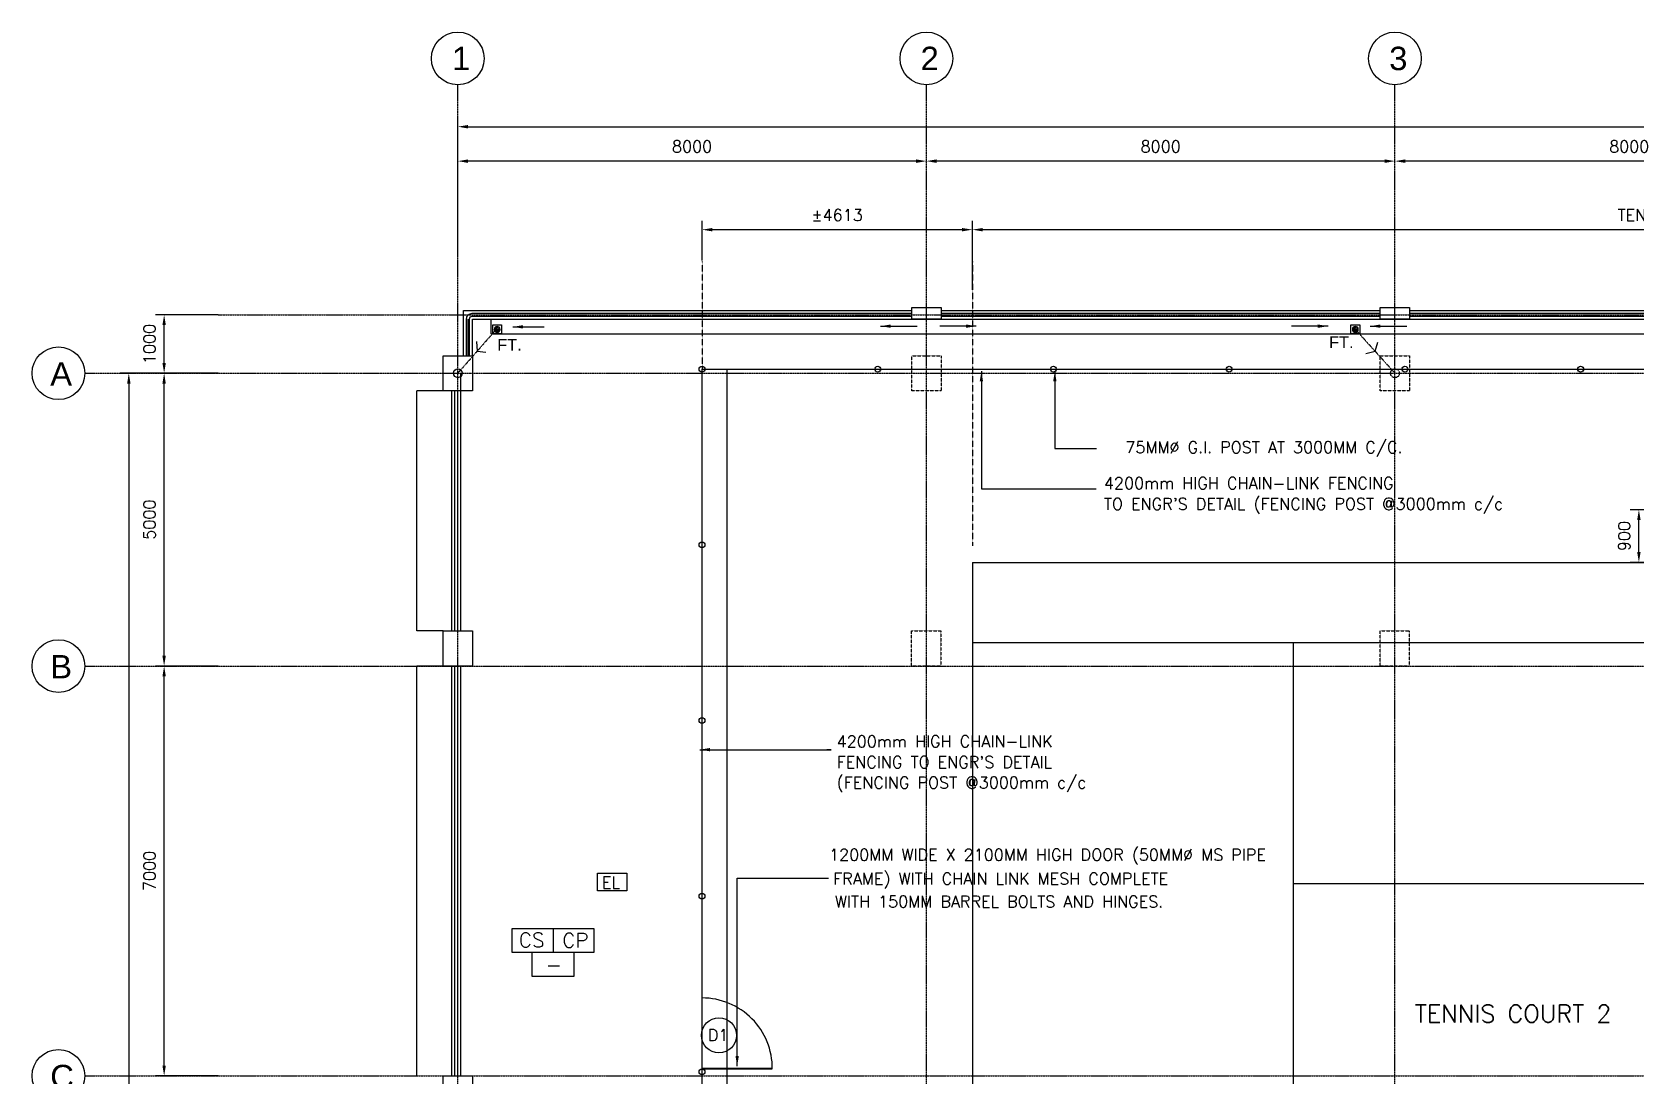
# Model space of a CAD drawing. Header units: millimetres. Extents: x -312260 to 194620, y -310600 to 21683.
# Drawn here: x 40052 to 67433, y 3381 to 21208 of the extents above; entities that cross this region are included whole.
import ezdxf
from ezdxf.enums import TextEntityAlignment as Align

# ---------------------------------------------------------------- set-up
doc = ezdxf.new("R2010")
doc.units = ezdxf.units.MM
doc.header["$LTSCALE"] = 5
doc.header["$MEASUREMENT"] = 0
doc.header["$PDMODE"] = 3
for name, pattern in [('CENTER', [2, 1.25, -0.25, 0.25, -0.25]), ('DASHDOT2', [0.5, 0.25, -0.125, 0, -0.125]), ('DASHEDX2', [1.5, 1, -0.5]), ('HIDDEN', [0.375, 0.25, -0.125]), ('HIDDEN2', [0.1875, 0.125, -0.0625])]:
    doc.linetypes.add(name, pattern=pattern)
for name, color, linetype in [('beam_p', 1, 'Continuous'), ('col', 7, 'Continuous'), ('DIM', 7, 'Continuous'), ('DR', 1, 'Continuous'), ('DRAIN', 5, 'Continuous'), ('DW-T', 7, 'Continuous'), ('EL & K', 10, 'Continuous'), ('extension', 7, 'Continuous'), ('FE', 1, 'Fencing'), ('FIX', 5, 'Continuous'), ('GRID', 9, 'CENTER'), ('L', 1, 'Continuous'), ('LEG-T', 7, 'Continuous'), ('LINE', 7, 'Continuous'), ('parap', 7, 'Continuous'), ('RAIL', 1, 'Continuous'), ('RWDP', 1, 'Continuous'), ('SPEC', 7, 'Continuous'), ('TEXT', 7, 'Continuous'), ('wall', 2, 'Continuous')]:
    doc.layers.add(name, color=color, linetype=linetype)
doc.styles.add('E', font='ROMANS.SHX', dxfattribs={"width": 0.9})
doc.styles.add('HELV', font='HELV.shx')
doc.styles.add('HELVL', font='HELVL.shx')
doc.styles.add('ROMS', font='romans.shx', dxfattribs={"width": 0.8, "height": 230})
doc.styles.add('S100', font='ROMANS.shx', dxfattribs={"height": 200})
doc.linetypes.add('Fencing', pattern='A,3,-1.5,["/",Standard,S=1.8,R=0,X=-0.8,Y=-0.8],-1.5', length=6)
doc.dimstyles.new('S100', dxfattribs={"dimscale": 0, "dimtxt": 150, "dimasz": 175, "dimexe": 150, "dimexo": 150, "dimgap": 150, "dimtad": 1, "dimdec": 0, "dimzin": 0, "dimdsep": 46, "dimtxsty": 'S100', "dimcen": 0, "dimdle": 100, "dimclrd": 5, "dimclre": 5, "dimclrt": 1, "dimaunit": 1, "dimadec": 0, "dimazin": 0, "dimtfac": 1, "dimtdec": 0, "dimtofl": 0, "dimtmove": 1, "dimatfit": 3, "dimfxl": 1, "dimtolj": 1, "dimtzin": 0, "dimarcsym": 0})

# ---------------------------------------------------------------- blocks, each defined once
blk = doc.blocks.new('FT')
at = {"layer": 'FIX', "color": 6, "linetype": 'Continuous'}
for p, q in [((-102897, 3492), (-102966, 3561)), ((-102883, 3505), (-102953, 3575)), ((-102875, 3524), (-102934, 3583)), ((-102878, 3553), (-102905, 3580)), ((-102916, 3485), (-102974, 3542)), ((-102947, 3489), (-102969, 3511))]:
    blk.add_line(p, q, dxfattribs=at)
blk.add_lwpolyline([(-102849, 3609), (-102999, 3609), (-102999, 3459), (-102849, 3459)], close=True, dxfattribs=at)
blk.add_circle((-102924, 3534), 50, dxfattribs=at)
blk = doc.blocks.new('*D40')
at = {"layer": 'DEFPOINTS', "color": 0}
for p in [(63319, 19004), (63319, 19004), (71319, 19004)]:
    blk.add_point(p, dxfattribs=at)
at = {"layer": 'DIM', "color": 5, "lineweight": -2}
blk.add_line((71144, 19004), (63494, 19004), dxfattribs=at)
at = {"layer": 'DIM', "color": 5}
for points in [[(63494, 19033), (63494, 18974), (63319, 19004)], [(71144, 19033), (71144, 18974), (71319, 19004)]]:
    blk.add_solid(points, dxfattribs=at)
at = {"layer": 'DIM', "color": 1, "insert": (67319, 19254), "char_height": 200, "attachment_point": 5, "style": 'S100'}
blk.add_mtext('\\A1;8000', dxfattribs=at)
blk = doc.blocks.new('*D41')
at = {"layer": 'DEFPOINTS', "color": 0}
for p in [(55319, 19004), (55319, 19004), (63319, 19004)]:
    blk.add_point(p, dxfattribs=at)
at = {"layer": 'DIM', "color": 5, "lineweight": -2}
blk.add_line((63144, 19004), (55494, 19004), dxfattribs=at)
at = {"layer": 'DIM', "color": 5}
for points in [[(55494, 19033), (55494, 18974), (55319, 19004)], [(63144, 19033), (63144, 18974), (63319, 19004)]]:
    blk.add_solid(points, dxfattribs=at)
at = {"layer": 'DIM', "color": 1, "insert": (59319, 19254), "char_height": 200, "attachment_point": 5, "style": 'S100'}
blk.add_mtext('\\A1;8000', dxfattribs=at)
blk = doc.blocks.new('*D42')
at = {"layer": 'DEFPOINTS', "color": 0}
for p in [(47319, 19004), (47319, 19004), (55319, 19004)]:
    blk.add_point(p, dxfattribs=at)
at = {"layer": 'DIM', "color": 5, "lineweight": -2}
blk.add_line((55144, 19004), (47494, 19004), dxfattribs=at)
at = {"layer": 'DIM', "color": 5}
for points in [[(47494, 19033), (47494, 18974), (47319, 19004)], [(55144, 19033), (55144, 18974), (55319, 19004)]]:
    blk.add_solid(points, dxfattribs=at)
at = {"layer": 'DIM', "color": 1, "insert": (51319, 19254), "char_height": 200, "attachment_point": 5, "style": 'S100'}
blk.add_mtext('\\A1;8000', dxfattribs=at)
blk = doc.blocks.new('*D43')
at = {"layer": 'DEFPOINTS', "color": 0}
for p in [(103319, 19592), (47319, 17225), (103319, 17225)]:
    blk.add_point(p, dxfattribs=at)
at = {"layer": 'DIM', "color": 5, "lineweight": -2}
for p, q in [((47319, 17375), (47319, 19742)), ((103319, 17375), (103319, 19742)), ((47494, 19592), (103144, 19592))]:
    blk.add_line(p, q, dxfattribs=at)
at = {"layer": 'DIM', "color": 5}
for points in [[(47494, 19621), (47494, 19562), (47319, 19592)], [(103144, 19621), (103144, 19562), (103319, 19592)]]:
    blk.add_solid(points, dxfattribs=at)
at = {"layer": 'DIM', "color": 1, "insert": (75319, 19842), "char_height": 200, "attachment_point": 5, "style": 'S100'}
blk.add_mtext('\\A1;56000', dxfattribs=at)
blk = doc.blocks.new('*D47')
at = {"layer": 'DEFPOINTS', "color": 0}
for p in [(42306, 10381), (43381, 10381), (43381, 3381)]:
    blk.add_point(p, dxfattribs=at)
at = {"layer": 'DIM', "color": 5, "lineweight": -2}
for p, q in [((43231, 10381), (42156, 10381)), ((42306, 3556), (42306, 10206)), ((43231, 3381), (42156, 3381))]:
    blk.add_line(p, q, dxfattribs=at)
at = {"layer": 'DIM', "color": 5}
for points in [[(42277, 10206), (42335, 10206), (42306, 10381)], [(42277, 3556), (42335, 3556), (42306, 3381)]]:
    blk.add_solid(points, dxfattribs=at)
at = {"layer": 'DIM', "color": 1, "insert": (42056, 6881), "char_height": 200, "attachment_point": 5, "rotation": 90, "style": 'S100'}
blk.add_mtext('\\A1;7000', dxfattribs=at)
blk = doc.blocks.new('*D48')
at = {"layer": 'DEFPOINTS', "color": 0}
for p in [(42306, 15381), (43381, 15381), (43381, 10381)]:
    blk.add_point(p, dxfattribs=at)
at = {"layer": 'DIM', "color": 5, "lineweight": -2}
for p, q in [((43231, 15381), (42156, 15381)), ((42306, 10556), (42306, 15206)), ((43231, 10381), (42156, 10381))]:
    blk.add_line(p, q, dxfattribs=at)
at = {"layer": 'DIM', "color": 5}
for points in [[(42277, 15206), (42335, 15206), (42306, 15381)], [(42277, 10556), (42335, 10556), (42306, 10381)]]:
    blk.add_solid(points, dxfattribs=at)
at = {"layer": 'DIM', "color": 1, "insert": (42056, 12881), "char_height": 200, "attachment_point": 5, "rotation": 90, "style": 'S100'}
blk.add_mtext('\\A1;5000', dxfattribs=at)
blk = doc.blocks.new('*D49')
at = {"layer": 'DEFPOINTS', "color": 0}
for p in [(43381, 15381), (41703, -19219), (43381, -19219)]:
    blk.add_point(p, dxfattribs=at)
at = {"layer": 'DIM', "color": 5, "lineweight": -2}
for p, q in [((43231, 15381), (41553, 15381)), ((41703, 15206), (41703, -19044)), ((43231, -19219), (41553, -19219))]:
    blk.add_line(p, q, dxfattribs=at)
at = {"layer": 'DIM', "color": 5}
for points in [[(41674, 15206), (41732, 15206), (41703, 15381)], [(41674, -19044), (41732, -19044), (41703, -19219)]]:
    blk.add_solid(points, dxfattribs=at)
at = {"layer": 'DIM', "color": 1, "insert": (41453, -1919), "char_height": 200, "attachment_point": 5, "rotation": 90, "style": 'S100'}
blk.add_mtext('\\A1;34600', dxfattribs=at)
blk = doc.blocks.new('*D50')
at = {"layer": 'DEFPOINTS', "color": 0}
for p in [(42306, 16381), (43381, 16381), (43381, 15381)]:
    blk.add_point(p, dxfattribs=at)
at = {"layer": 'DIM', "color": 5, "lineweight": -2}
for p, q in [((43231, 16381), (42156, 16381)), ((42306, 15556), (42306, 16206)), ((43231, 15381), (42156, 15381))]:
    blk.add_line(p, q, dxfattribs=at)
at = {"layer": 'DIM', "color": 5}
for points in [[(42277, 16206), (42335, 16206), (42306, 16381)], [(42277, 15556), (42335, 15556), (42306, 15381)]]:
    blk.add_solid(points, dxfattribs=at)
at = {"layer": 'DIM', "color": 1, "insert": (42056, 15881), "char_height": 200, "attachment_point": 5, "rotation": 90, "style": 'S100'}
blk.add_mtext('\\A1;1000', dxfattribs=at)
blk = doc.blocks.new('*D55')
at = {"layer": 'DEFPOINTS', "color": 0}
for p in [(56104, 17833), (79874, 17833), (56104, 16656)]:
    blk.add_point(p, dxfattribs=at)
at = {"layer": 'DIM', "color": 5, "lineweight": -2}
for p, q in [((56104, 16806), (56104, 17983)), ((79699, 17833), (56279, 17833))]:
    blk.add_line(p, q, dxfattribs=at)
at = {"layer": 'DIM', "color": 5}
for points in [[(56279, 17862), (56279, 17804), (56104, 17833)], [(79699, 17862), (79699, 17804), (79874, 17833)]]:
    blk.add_solid(points, dxfattribs=at)
at = {"layer": 'DIM', "color": 1, "insert": (67989, 18249), "char_height": 200, "attachment_point": 5, "style": 'S100'}
blk.add_mtext('\\A1;23774\\PTENIS COURT', dxfattribs=at)
blk = doc.blocks.new('*D56')
at = {"layer": 'DEFPOINTS', "color": 0}
for p in [(51489, 17833), (51489, 17155), (56104, 17155)]:
    blk.add_point(p, dxfattribs=at)
at = {"layer": 'DIM', "color": 5, "lineweight": -2}
for p, q in [((51489, 17305), (51489, 17983)), ((55929, 17833), (51664, 17833)), ((56104, 17305), (56104, 17983))]:
    blk.add_line(p, q, dxfattribs=at)
at = {"layer": 'DIM', "color": 5}
for points in [[(51664, 17862), (51664, 17804), (51489, 17833)], [(55929, 17862), (55929, 17804), (56104, 17833)]]:
    blk.add_solid(points, dxfattribs=at)
at = {"layer": 'DIM', "color": 1, "insert": (53796, 18083), "char_height": 200, "attachment_point": 5, "style": 'S100'}
blk.add_mtext('\\A1;%%P4613', dxfattribs=at)
blk = doc.blocks.new('*D36')
at = {"layer": 'DEFPOINTS', "color": 0}
for p in [(67914, 13051), (68419, 13051), (68419, 12151)]:
    blk.add_point(p, dxfattribs=at)
at = {"layer": 'DIM', "color": 5, "lineweight": -2}
for p, q in [((68269, 13051), (67764, 13051)), ((67914, 12326), (67914, 12876)), ((68269, 12151), (67764, 12151))]:
    blk.add_line(p, q, dxfattribs=at)
at = {"layer": 'DIM', "color": 5}
for points in [[(67885, 12876), (67943, 12876), (67914, 13051)], [(67885, 12326), (67943, 12326), (67914, 12151)]]:
    blk.add_solid(points, dxfattribs=at)
at = {"layer": 'DIM', "color": 1, "insert": (67664, 12601), "char_height": 200, "attachment_point": 5, "rotation": 90, "style": 'S100'}
blk.add_mtext('\\A1;900', dxfattribs=at)
blk = doc.blocks.new('*D57')
at = {"layer": 'DEFPOINTS', "color": 0}
for p in [(67891, 1181), (68419, 1181), (68419, 281)]:
    blk.add_point(p, dxfattribs=at)
at = {"layer": 'DIM', "color": 5, "lineweight": -2}
for p, q in [((68269, 1181), (67741, 1181)), ((67891, 456), (67891, 1006)), ((68269, 281), (67741, 281))]:
    blk.add_line(p, q, dxfattribs=at)
at = {"layer": 'DIM', "color": 5}
for points in [[(67862, 1006), (67920, 1006), (67891, 1181)], [(67862, 456), (67920, 456), (67891, 281)]]:
    blk.add_solid(points, dxfattribs=at)
at = {"layer": 'DIM', "color": 1, "insert": (67641, 731), "char_height": 200, "attachment_point": 5, "rotation": 90, "style": 'S100'}
blk.add_mtext('\\A1;900', dxfattribs=at)
blk = doc.blocks.new('FEN2')
at = {"layer": 'FE', "color": 2, "linetype": 'Continuous', "ltscale": 0.25}
blk.add_lwpolyline([(33000, 0), (0, 0), (0, 17595), (33000, 17595), (33000, 0)], dxfattribs=at)
at = {"layer": 'wall'}
for centre in [(0, 17595), (3000, 17595), (6000, 17595), (9000, 17595), (12000, 17595), (15000, 17595), (0, 14595), (0, 11595), (0, 8595), (0, 5595)]:
    blk.add_circle(centre, 50, dxfattribs=at)
blk = doc.blocks.new('11')
at = {"layer": 'DR', "color": 8, "linetype": 'DASHEDX2', "ltscale": 2}
blk.add_lwpolyline([(-54550, -12485), (-54550, 2116, 0.417757), (-53350, 3327), (-54550, 3327), (-54550, 5973), (-53350, 5973, 0.417146), (-54550, 7185), (-54550, 22220), (-21550, 22220), (-21550, 7184, 0.417757), (-22750, 5973), (-21550, 5973), (-21550, 3327), (-22750, 3327, 0.417757), (-21550, 2116), (-21550, -12485), (-54550, -12485)], format="xyb", dxfattribs=at)
blk = doc.blocks.new('COURT 2')
at = {"layer": 'extension', "color": 1}
for p, q in [((0, 0), (0, -10970)), ((0, 0), (23770, 0)), ((0, 0), (0, -10970)), ((11885, -10970), (11885, 0)), ((23770, 0), (23770, -10970)), ((0, -1370), (23770, -1370)), ((5485, -9600), (5485, -1370)), ((18285, -9600), (18285, -1370)), ((5485, -5485), (18285, -5485)), ((0, -9600), (23770, -9600)), ((0, -10970), (23770, -10970))]:
    blk.add_line(p, q, dxfattribs=at)
at = {"layer": 'LINE', "color": 5, "linetype": 'Continuous'}
for p, q in [((11885, 587), (11885, 1178.6)), ((12180.8, 900), (11589.2, 900)), ((11885, -11557), (11885, -12148.6)), ((12180.8, -11870), (11589.2, -11870))]:
    blk.add_line(p, q, dxfattribs=at)
at = {"layer": 'LINE'}
for centre in [(11885, 900), (11885, -11870)]:
    blk.add_circle(centre, 112.5, dxfattribs=at)
at = {"layer": 'DIM'}
for base, p1, p2, picture, middle in [((11379.8, 900), (11885, 0), (11885, 900), '*D36', (11129.8, 450)), ((11356.7, -10970), (11885, -11870), (11885, -10970), '*D57', (11106.7, -11420))]:
    dim = blk.add_linear_dim(base=base, p1=p1, p2=p2, angle=90, dimstyle='S100', override={"dimscale": 1}, dxfattribs=at)
    dim.commit()
    dim.dimension.update_dxf_attribs({"geometry": picture, "text_midpoint": middle, "insert": (-56534.3, -12150.7)})

msp = doc.modelspace()

# ---------------------------------------------------------------- linework, layer by layer
for p, q in [((48945.6, 5898.7), (48945.6, 5488)), ((49301.9, 5488), (49301.9, 5077.4))]:
    msp.add_line(p, q)
at = {"layer": 'beam_p', "color": 8, "ltscale": 2}
for p, q in [((46619.3, 10980.7), (46619.3, 15080.7)), ((47069.3, 15080.7), (46619.3, 15080.7)), ((46619.4, 10980.7), (46619.4, 15080.7)), ((47069.4, 15080.7), (46619.4, 15080.7)), ((47069.3, 10980.7), (46619.3, 10980.7)), ((47069.4, 10980.7), (46619.4, 10980.7)), ((46619.3, 3380.7), (46619.3, 10380.7)), ((47069.3, 10380.7), (46619.3, 10380.7)), ((46619.4, 3380.7), (46619.4, 10380.7)), ((47069.4, 10380.7), (46619.4, 10380.7))]:
    msp.add_line(p, q, dxfattribs=at)
at = {"layer": 'col', "color": 8, "linetype": 'HIDDEN2'}
for points in [[(55569.3, 15080.7), (55069.3, 15080.7), (55069.3, 15680.7), (55569.3, 15680.7)], [(63569.3, 15080.7), (63069.3, 15080.7), (63069.3, 15680.7), (63569.3, 15680.7)], [(55564, 10380.7), (55064, 10380.7), (55064, 10980.7), (55564, 10980.7)], [(63564, 10380.7), (63064, 10380.7), (63064, 10980.7), (63564, 10980.7)]]:
    msp.add_lwpolyline(points, close=True, dxfattribs=at)
at = {"layer": 'DIM', "color": 9, "linetype": 'HIDDEN'}
for p, q in [((51489, 17289.9), (51489, 15450.7)), ((56104, 17289.9), (56104, 12436))]:
    msp.add_line(p, q, dxfattribs=at)
at = {"layer": 'DR', "color": 5}
for p, q in [((51489, 3512.7), (52689, 3512.7)), ((51489, 3500.7), (52688.9, 3500.7))]:
    msp.add_line(p, q, dxfattribs=at)
msp.add_arc((51489, 3512.7), 1200, 359.42703, 90, dxfattribs=at)
at = {"layer": 'DRAIN'}
for p, q in [((47886.7, 16055.7), (47886.7, 16305.7)), ((47886.7, 16055.7), (51772.7, 16055.7)), ((51772.7, 16055.7), (85756.7, 16055.7))]:
    msp.add_line(p, q, dxfattribs=at)
at = {"layer": 'DW-T', "color": 1, "linetype": 'Continuous'}
msp.add_circle((51778.1, 4073.7), 300, dxfattribs=at)
at = {"layer": 'EL & K', "color": 10}
msp.add_lwpolyline([(49705.3, 6841.4), (50205.3, 6841.4), (50205.3, 6541.4), (49705.3, 6541.4)], close=True, dxfattribs=at)
at = {"layer": 'GRID', "linetype": 'CENTER', "ltscale": 2}
for p, q in [((47319.3, -21553.2), (47319.3, 20308)), ((55319.3, -21553.2), (55319.3, 20308)), ((63319.3, -21553.2), (63319.3, 20308)), ((43231.1, 16380.7), (108947.8, 16380.7)), ((40951.5, 15380.7), (108947.8, 15380.7)), ((40951.5, 10380.7), (108947.8, 10380.7)), ((40951.5, 3380.7), (108947.8, 3380.7))]:
    msp.add_line(p, q, dxfattribs=at)
at = {"layer": 'GRID', "color": 7, "linetype": 'ByBlock'}
for centre in [(47319.3, 20758), (55319.3, 20758), (63319.3, 20758)]:
    msp.add_circle(centre, 450, dxfattribs=at)
at = {"layer": 'GRID', "color": 7, "linetype": 'ByBlock', "ltscale": 2}
for centre in [(40501.5, 15380.7), (40501.5, 10380.7), (40501.5, 3380.7)]:
    msp.add_circle(centre, 450, dxfattribs=at)
at = {"layer": 'LEG-T'}
for p, q in [((48248.5, 5898.7), (49642.8, 5898.7)), ((48248.5, 5488), (48248.5, 5898.7)), ((49642.8, 5898.7), (49642.8, 5488)), ((49642.8, 5488), (48248.5, 5488)), ((48589.4, 5077.4), (48589.4, 5488)), ((49301.9, 5077.4), (48589.4, 5077.4))]:
    msp.add_line(p, q, dxfattribs=at)
at = {"layer": 'LINE', "ltscale": 2}
for p, q in [((47419.3, 16455.7), (55069.3, 16455.7)), ((55569.3, 16455.7), (63069.3, 16455.7)), ((63069.3, 16505.7), (63569.3, 16505.7)), ((63569.3, 16455.7), (71069.3, 16455.7)), ((47569.3, 16305.7), (103069.3, 16305.7))]:
    msp.add_line(p, q, dxfattribs=at)
at = {"layer": 'LINE', "color": 2}
msp.add_line((55069.3, 16505.7), (55569.3, 16505.7), dxfattribs=at)
at = {"layer": 'LINE'}
for points in [[(47419.3, 15680.7), (47419.3, 16455.7)], [(47494.3, 15680.7), (47494.3, 16305.7)], [(47569.3, 15680.7), (47569.3, 16305.7)]]:
    msp.add_lwpolyline(points, dxfattribs=at)
at = {"layer": 'LINE', "color": 2}
for points in [[(55069.3, 16505.7), (55569.3, 16505.7), (55569.3, 16305.7), (55069.3, 16305.7)], [(63069.3, 16505.7), (63569.3, 16505.7), (63569.3, 16305.7), (63069.3, 16305.7)], [(47569.3, 15080.7), (47069.3, 15080.7), (47069.3, 15680.7), (47569.3, 15680.7)], [(47569.3, 10380.7), (47069.3, 10380.7), (47069.3, 10980.7), (47569.3, 10980.7)]]:
    msp.add_lwpolyline(points, close=True, dxfattribs=at)
msp.add_lwpolyline([(47069.4, 2780.7), (47069.4, 3380.7), (47569.4, 3380.7), (47569.4, 2780.7), (47219.3, 2780.7)], dxfattribs=at)
msp.add_lwpolyline([(47069.4, 2780.7), (47069.4, 3380.7), (47569.4, 3380.7), (47569.4, 2780.7), (47219.3, 2780.7)], dxfattribs=at)
at = {"layer": 'parap', "color": 0, "ltscale": 2}
for p, q in [((47369.3, 10980.7), (47369.3, 15380.7)), ((47219.3, 10980.7), (47219.3, 15080.7)), ((47219.3, 3380.7), (47219.3, 10380.7)), ((47369.3, 3380.7), (47369.3, 10380.7))]:
    msp.add_line(p, q, dxfattribs=at)
at = {"layer": 'RAIL', "color": 5, "ltscale": 1000}
for p, q in [((47269.3, 10980.7), (47269.3, 15080.7)), ((47319.3, 10980.7), (47319.3, 15080.7)), ((47269.3, 3380.7), (47269.3, 10380.7)), ((47319.3, 3380.7), (47319.3, 10380.7))]:
    msp.add_line(p, q, dxfattribs=at)
for points in [[(47469.3, 15680.7), (47469.3, 16310.7, -0.4142136), (47564.3, 16405.7), (55069.3, 16405.7)], [(47519.3, 15680.7), (47519.3, 16310.7, -0.4142136), (47564.3, 16355.7), (55069.3, 16355.7)]]:
    msp.add_lwpolyline(points, format="xyb", dxfattribs=at)
for points in [[(55569.3, 16405.7), (63069.3, 16405.7)], [(55569.3, 16355.7), (63069.3, 16355.7)], [(63569.3, 16405.7), (71069.3, 16405.7)], [(63569.3, 16355.7), (71069.3, 16355.7)]]:
    msp.add_lwpolyline(points, dxfattribs=at)
at = {"layer": 'RWDP', "linetype": 'DASHDOT2'}
msp.add_line((47982.8, 16137.8), (47319.3, 15380.7), dxfattribs=at)
at = {"layer": 'RWDP'}
for p, q in [((47638.7, 15921.5), (47651.1, 15759.3)), ((62980.8, 15755.7), (63028.8, 15912)), ((47651.1, 15759.3), (47801, 15738.5)), ((62823.8, 15716.6), (62980.8, 15755.7))]:
    msp.add_line(p, q, dxfattribs=at)
at = {"layer": 'RWDP', "color": 2, "linetype": 'DASHDOT2'}
msp.add_line((62642.3, 16130.7), (63319.3, 15380.7), dxfattribs=at)
at = {"layer": 'RWDP'}
msp.add_circle((47319.3, 15380.7), 75, dxfattribs=at)
at = {"layer": 'RWDP', "color": 6, "linetype": 'HIDDEN2'}
msp.add_circle((63319.3, 15380.7), 75, dxfattribs=at)

# ---------------------------------------------------------------- block references
at = {"layer": 'DIM', "linetype": 'DASHEDX2'}
msp.add_blockref('11', (106469.4, -6769.3), dxfattribs=at)
at = {"layer": 'L', "xscale": -1, "rotation": 180}
msp.add_blockref('FT', (150914.2, 19664.7), dxfattribs=at)
at = {"layer": 'wall', "xscale": -1, "rotation": 180}
msp.add_blockref('FT', (165566.6, 19664.7), dxfattribs=at)
at = {"layer": 'wall'}
for name, p in [('FEN2', (51489, -2144.3)), ('COURT 2', (56104, 12150.7))]:
    msp.add_blockref(name, p, dxfattribs=at)

# ---------------------------------------------------------------- texts
at = {"color": 1, "style": 'HELVL'}
for p in [(47992.4, 15767.3), (62194.3, 15810.8)]:
    msp.add_text('FT.', height=200, rotation=0, dxfattribs=at).set_placement(p)
at = {"layer": 'DW-T', "color": 7, "style": 'E'}
msp.add_text('D1', height=200, dxfattribs=at).set_placement((51589.4, 3978.7))
at = {"layer": 'EL & K', "color": 10, "style": 'ROMS'}
msp.add_text('EL', height=200, dxfattribs=at).set_placement((49781.2, 6584))
at = {"layer": 'GRID', "color": 3, "linetype": 'ByBlock', "style": 'HELV'}
for s, p in [('1', (47220.8, 20557.7)), ('2', (55220.8, 20557.7)), ('3', (63220.8, 20557.7))]:
    msp.add_text(s, height=400, dxfattribs=at).set_placement(p)
at = {"layer": 'GRID', "color": 3, "linetype": 'ByBlock', "ltscale": 2, "style": 'HELV'}
for s, p in [('A', (40361.6, 15170.1)), ('B', (40361.6, 10170.1)), ('C', (40361.6, 3170.1))]:
    msp.add_text(s, height=400, dxfattribs=at).set_placement(p)
at = {"layer": 'LEG-T', "color": 2, "ltscale": 10, "style": 'S100'}
for s, p in [('CS', (48580.5, 5702.1, 1943.7)), ('CP', (49327.4, 5696.4, 1943.7)), ('-', (48956.7, 5280.4, 1943.7))]:
    msp.add_text(s, height=250, dxfattribs=at).set_placement(p, align=Align.MIDDLE)
at = {"layer": 'SPEC', "color": 0, "linetype": 'ByBlock', "style": 'S100'}
for s, p in [('4200mm HIGH CHAIN-LINK FENCING', (58350.2, 13403.9)), ("TO ENGR'S DETAIL (FENCING POST @3000mm c/c", (58350.2, 13049.6)), ('4200mm HIGH CHAIN-LINK', (53788.3, 8993.6)), ("FENCING TO ENGR'S DETAIL", (53788.3, 8639.3)), ('(FENCING POST @3000mm c/c', (53788.3, 8291.5)), ('1200MM WIDE X 2100MM HIGH DOOR (50MM%%C MS PIPE ', (53658.4, 7058.3)), ('FRAME) WITH CHAIN LINK MESH COMPLETE ', (53729.4, 6650.3)), ('WITH 150MM BARREL BOLTS AND HINGES.', (53757.8, 6258.3))]:
    msp.add_text(s, height=200, dxfattribs=at).set_placement(p)
at = {"layer": 'SPEC', "color": 0, "linetype": 'ByBlock', "insert": (61080.9, 14084.8), "char_height": 200, "attachment_point": 5, "style": 'S100'}
msp.add_mtext('75MM%%C G.I. POST AT 3000MM C/C. ', dxfattribs=at)
at = {"layer": 'TEXT', "color": 2, "style": 'E'}
msp.add_text('TENNIS COURT 2', height=300, dxfattribs=at).set_placement((63658.7, 4294.2))

# ---------------------------------------------------------------- dimensions: what is measured, and where the dimension line sits
at = {"layer": 'DIM'}
for p1, p2, distance, picture, middle in [((47319.4, 17224.5), (103319.3, 17224.5), 2367, '*D43', (75319.4, 19841.5)), ((43381.1, 15380.7), (43381.1, 16380.7), 1074.8, '*D50', (42056.3, 15880.7)), ((43381.1, 15380.7), (43381.1, -19219.3), -1678, '*D49', (41453.1, -1919.3)), ((43381.1, 10380.7), (43381.1, 15380.7), 1074.8, '*D48', (42056.3, 12880.7)), ((43381.1, 3380.7), (43381.1, 10380.7), 1074.8, '*D47', (42056.3, 6880.7))]:
    dim = msp.add_aligned_dim(p1=p1, p2=p2, distance=distance, dimstyle='S100', override={"dimscale": 1}, dxfattribs=at)
    dim.commit()
    dim.dimension.update_dxf_attribs({"geometry": picture, "text_midpoint": middle})
for base, p1, p2, picture, middle in [((47319.3, 19003.5), (55319.3, 19003.5), (47319.3, 19003.5), '*D42', (51319.3, 19253.5)), ((55319.3, 19003.5), (63319.3, 19003.5), (55319.3, 19003.5), '*D41', (59319.3, 19253.5)), ((63319.3, 19003.5), (71319.3, 19003.5), (63319.3, 19003.5), '*D40', (67319.3, 19253.5))]:
    dim = msp.add_linear_dim(base=base, p1=p1, p2=p2, dimstyle='S100', override={"dimscale": 1}, dxfattribs=at)
    dim.commit()
    dim.dimension.update_dxf_attribs({"geometry": picture, "text_midpoint": middle})
dim = msp.add_linear_dim(base=(56104, 17832.7), p1=(79874, 17832.7), p2=(56104, 16656.1), text='23774\\PTENIS COURT', dimstyle='S100', override={"dimscale": 1}, dxfattribs=at)
dim.commit()
dim.dimension.update_dxf_attribs({"geometry": '*D55', "text_midpoint": (67989, 17832.7), "dimtype": 160})
dim = msp.add_linear_dim(base=(51489, 17832.7), p1=(56104, 17154.7), p2=(51489, 17154.7), text='%%P4613', dimstyle='S100', override={"dimscale": 1}, dxfattribs=at)
dim.commit()
dim.dimension.update_dxf_attribs({"geometry": '*D56', "text_midpoint": (53796.5, 18082.7)})

# ---------------------------------------------------------------- leaders
at = {"layer": 'RWDP'}
for points in [[(48258, 16173.8), (48796.9, 16173.8)], [(54537, 16185.5), (55160.8, 16185.5)], [(56170.5, 16185.5), (55546.7, 16185.5)], [(62176, 16185.5), (61552.2, 16185.5)], [(62896.2, 16185.5), (63520, 16185.5)]]:
    msp.add_leader(points, dimstyle='S100', override={"dimscale": 1, "dimtad": 0}, dxfattribs=at)
at = {"layer": 'SPEC'}
for points in [[(56258.2, 15415.7), (56258.2, 13408.1), (58216.5, 13408.1)], [(57512.5, 15415.7), (57512.5, 14097), (58224.2, 14097)], [(51453, 8952.7), (53693.6, 8952.7), (53618, 8952.7)], [(52089, 3548.6), (52089, 6756.4), (53648, 6756.4)]]:
    msp.add_leader(points, dimstyle='S100', override={"dimscale": 1, "dimtad": 0}, dxfattribs=at)

doc.saveas('drawing.dxf')
